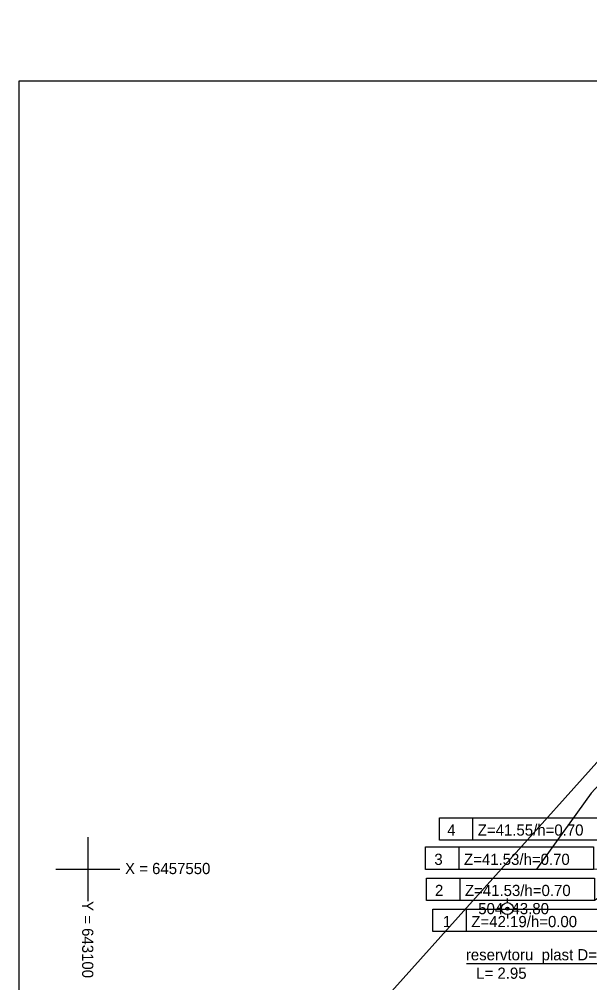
# Model space of a CAD drawing. Extents: x 643096 to 643366, y 6457455 to 6457714.
# Drawn here: x 643095.7 to 643131.4, y 6457542.9 to 6457603.1 of the extents above; entities that cross this region are included whole.
import ezdxf

# ---------------------------------------------------------------- set-up
doc = ezdxf.new("R2010")
doc.units = 0
for name, color, linetype in [('ABIJOONIS', 7, 'Continuous'), ('ALUSVORK', 7, 'Continuous'), ('MOOTKORG', 7, 'Continuous'), ('MOOTMPUNKT', 7, 'Continuous'), ('MOOTNR', 7, 'Continuous'), ('MPKAABEL', 7, 'Continuous'), ('PIIR', 7, 'Continuous'), ('TEE', 7, 'Continuous'), ('VORK', 7, 'Continuous'), ('VORMISTUS', 7, 'Continuous')]:
    doc.layers.add(name, color=color, linetype=linetype)

msp = doc.modelspace()

# ---------------------------------------------------------------- linework, layer by layer
at = {"layer": 'ABIJOONIS'}
for points in [[(643134.191, 6457550.599), (643132.471, 6457551.809), (643121.971, 6457551.809), (643121.971, 6457553.209), (643132.471, 6457553.209), (643132.471, 6457551.809)], [(643124.071, 6457551.809), (643124.071, 6457553.209)], [(643134.15, 6457550.15), (643131.612, 6457549.978), (643121.112, 6457549.978), (643121.112, 6457551.378), (643131.612, 6457551.378), (643131.612, 6457549.978)], [(643123.212, 6457549.978), (643123.212, 6457551.378)], [(643134.295, 6457549.741), (643131.669, 6457548.032), (643121.169, 6457548.032), (643121.169, 6457549.432), (643131.669, 6457549.432), (643131.669, 6457548.032)], [(643135.269, 6457549.037), (643132.07, 6457546.087), (643121.57, 6457546.087), (643121.57, 6457547.487), (643132.07, 6457547.487), (643132.07, 6457546.087)], [(643123.269, 6457548.032), (643123.269, 6457549.432)], [(643123.67, 6457546.087), (643123.67, 6457547.487)]]:
    msp.add_lwpolyline(points, dxfattribs=at)
at = {"layer": 'ALUSVORK'}
for p, q in [((643126.218, 6457547.902), (643126.218, 6457548.152)), ((643125.843, 6457547.527), (643125.593, 6457547.527)), ((643126.593, 6457547.527), (643126.843, 6457547.527)), ((643126.218, 6457547.152), (643126.218, 6457546.902))]:
    msp.add_line(p, q, dxfattribs=at)
for radius in [0.375, 0.022]:
    msp.add_circle((643126.218, 6457547.527), radius, dxfattribs=at)
at = {"layer": 'MOOTMPUNKT'}
msp.add_circle((643126.218, 6457547.527), 0.1, dxfattribs=at)
at = {"layer": 'MPKAABEL'}
msp.add_lwpolyline([(643137.13, 6457547.62), (643134.264, 6457544.082), (643123.66, 6457544.082)], dxfattribs=at)
at = {"layer": 'PIIR'}
msp.add_lwpolyline([(643366.12, 6457683.67), (643351.63, 6457713.55), (643337.57, 6457690.16), (643299.2, 6457672.12), (643256.72, 6457581.03), (643244, 6457580.34), (643187.88, 6457610.56), (643179.71, 6457610.1), (643101.99, 6457523.41), (643113.48, 6457513.91), (643132.99, 6457540.77), (643137.07, 6457546.34), (643151.25, 6457566.02), (643160.58, 6457559.84), (643167.48, 6457571.76), (643161.19, 6457575.74), (643185.28, 6457600.53), (643218.61, 6457580.29), (643255.72, 6457557.78), (643280.05, 6457597.56), (643318.51, 6457657.17), (643312.08, 6457666.99), (643340.82, 6457681.61)], close=True, dxfattribs=at)
at = {"layer": 'TEE'}
msp.add_lwpolyline([(643159.021, 6457584.151), (643153.046, 6457577.937), (643148.544, 6457572.755), (643140.898, 6457564.613), (643137.552, 6457561.105), (643136.817, 6457560.523), (643131.452, 6457554.735), (643128.038, 6457549.985)], dxfattribs=at)
at = {"layer": 'VORK'}
for p, q in [((643100, 6457552), (643100, 6457548)), ((643098, 6457550), (643102, 6457550))]:
    msp.add_line(p, q, dxfattribs=at)
at = {"layer": 'VORMISTUS'}
msp.add_lwpolyline([(643095.713, 6457455.775), (643095.713, 6457599.275), (643188.213, 6457599.275), (643188.213, 6457455.775)], close=True, dxfattribs=at)

# ---------------------------------------------------------------- texts
at = {"layer": 'ABIJOONIS'}
for s, p in [('4', (643122.461, 6457552.089)), ('Z=41.55/h=0.70', (643124.368, 6457552.089)), ('3', (643121.655, 6457550.258)), ('Z=41.53/h=0.70', (643123.51, 6457550.258)), ('2', (643121.694, 6457548.312)), ('Z=41.53/h=0.70', (643123.567, 6457548.312)), ('1', (643122.182, 6457546.367)), ('Z=42.19/h=0.00', (643123.968, 6457546.367))]:
    msp.add_text(s, height=0.7, dxfattribs=at).set_placement(p)
at = {"layer": 'MOOTKORG'}
msp.add_text(' 43.80', height=0.7, dxfattribs=at).set_placement((643126.218, 6457547.177))
at = {"layer": 'MOOTNR'}
msp.add_text('504 ', height=0.7, dxfattribs=at).set_placement((643124.398, 6457547.177))
at = {"layer": 'MPKAABEL'}
for s, p in [('reservtoru  plast D=50', (643123.624, 6457544.295)), ('L= 2.95', (643124.271, 6457543.14))]:
    msp.add_text(s, height=0.7, dxfattribs=at).set_placement(p)
at = {"layer": 'VORK'}
msp.add_text('X = 6457550', height=0.7, dxfattribs=at).set_placement((643102.323, 6457549.684))
msp.add_text('Y = 643100 ', height=0.7, rotation=270, dxfattribs=at).set_placement((643099.642, 6457548))

doc.saveas('drawing.dxf')
